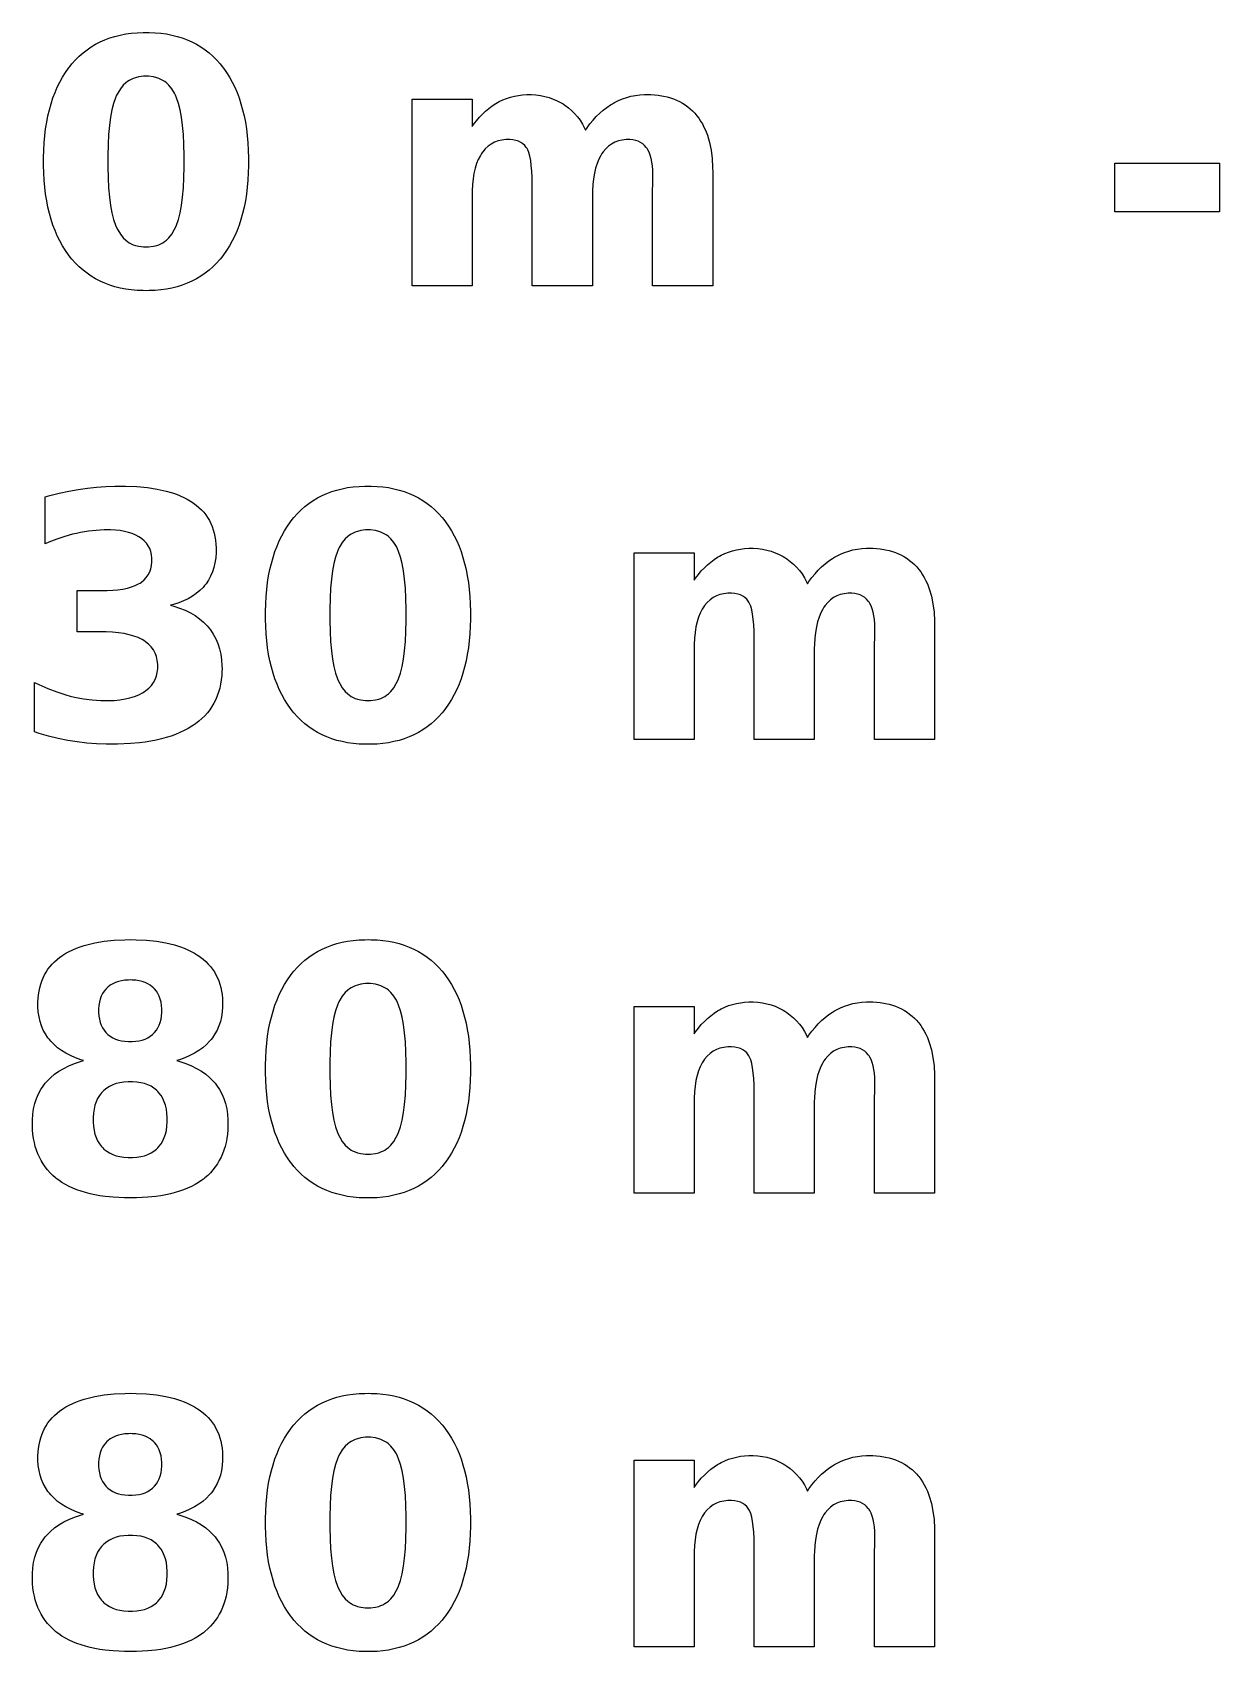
# Model space of a CAD drawing. Header units: millimetres. Extents: x 0 to 570, y 0 to 420.
# Drawn here: x 443.4 to 464.85, y 103.65 to 132.92 of the extents above; entities that cross this region are included whole.
import ezdxf

# ---------------------------------------------------------------- set-up
doc = ezdxf.new("R2010")
doc.units = ezdxf.units.MM
doc.layers.add('LEGEND_TEXT', color=7, linetype='Continuous')

msp = doc.modelspace()

# ---------------------------------------------------------------- linework, layer by layer
at = {"layer": 'LEGEND_TEXT'}
for points in [[(447.132, 129.435), (447.095, 129.336), (447.053, 129.24), (447.008, 129.148), (446.959, 129.06), (446.906, 128.976), (446.85, 128.896), (446.82, 128.858), (446.789, 128.82), (446.726, 128.749), (446.659, 128.683), (446.59, 128.621), (446.517, 128.564), (446.441, 128.512), (446.362, 128.464), (446.279, 128.421), (446.194, 128.384), (446.105, 128.35), (446.013, 128.322), (445.918, 128.298), (445.82, 128.279), (445.719, 128.265), (445.614, 128.255), (445.507, 128.251), (445.452, 128.25), (445.396, 128.251), (445.288, 128.255), (445.184, 128.265), (445.082, 128.279), (444.984, 128.298), (444.888, 128.322), (444.796, 128.35), (444.707, 128.384), (444.622, 128.421), (444.539, 128.464), (444.46, 128.512), (444.384, 128.564), (444.311, 128.621), (444.241, 128.683), (444.174, 128.749), (444.111, 128.82), (444.08, 128.858), (444.05, 128.896), (443.994, 128.976), (443.941, 129.06), (443.892, 129.148), (443.847, 129.24), (443.806, 129.336), (443.768, 129.435), (443.734, 129.539), (443.704, 129.647), (443.677, 129.759), (443.655, 129.875), (443.636, 129.995), (443.621, 130.118), (443.61, 130.246), (443.602, 130.378), (443.598, 130.514), (443.598, 130.583), (443.598, 130.653), (443.602, 130.789), (443.61, 130.921), (443.621, 131.049), (443.636, 131.173), (443.655, 131.293), (443.677, 131.409), (443.704, 131.521), (443.734, 131.629), (443.768, 131.733), (443.806, 131.833), (443.847, 131.929), (443.892, 132.021), (443.941, 132.109), (443.994, 132.193), (444.05, 132.273), (444.08, 132.311), (444.111, 132.349), (444.174, 132.42), (444.241, 132.486), (444.311, 132.548), (444.384, 132.605), (444.46, 132.657), (444.539, 132.705), (444.622, 132.747), (444.707, 132.785), (444.796, 132.818), (444.888, 132.847), (444.984, 132.871), (445.082, 132.89), (445.184, 132.904), (445.288, 132.913), (445.396, 132.918), (445.452, 132.919), (445.507, 132.918), (445.614, 132.913), (445.719, 132.904), (445.82, 132.89), (445.918, 132.871), (446.013, 132.847), (446.105, 132.818), (446.194, 132.785), (446.279, 132.747), (446.362, 132.705), (446.441, 132.657), (446.517, 132.605), (446.59, 132.548), (446.659, 132.486), (446.726, 132.42), (446.789, 132.349), (446.82, 132.311), (446.85, 132.273), (446.906, 132.193), (446.959, 132.109), (447.008, 132.021), (447.053, 131.929), (447.095, 131.833), (447.132, 131.733), (447.166, 131.629), (447.196, 131.521), (447.223, 131.409), (447.245, 131.293), (447.264, 131.173), (447.279, 131.049), (447.29, 130.921), (447.298, 130.789), (447.302, 130.653), (447.302, 130.583), (447.302, 130.514), (447.298, 130.378), (447.29, 130.246), (447.279, 130.118), (447.264, 129.995), (447.245, 129.875), (447.223, 129.759), (447.196, 129.647), (447.166, 129.539)], [(445.963, 131.823), (445.917, 131.898), (445.864, 131.963), (445.82, 132.004), (445.788, 132.029), (445.755, 132.05), (445.72, 132.069), (445.683, 132.085), (445.645, 132.099), (445.584, 132.114), (445.497, 132.125), (445.452, 132.126), (445.406, 132.125), (445.319, 132.114), (445.258, 132.099), (445.22, 132.085), (445.183, 132.069), (445.148, 132.05), (445.115, 132.029), (445.083, 132.004), (445.039, 131.963), (444.986, 131.898), (444.939, 131.823), (444.918, 131.781), (444.899, 131.736), (444.864, 131.634), (444.834, 131.517), (444.809, 131.384), (444.789, 131.235), (444.774, 131.071), (444.764, 130.891), (444.759, 130.696), (444.758, 130.593), (444.759, 130.488), (444.764, 130.29), (444.774, 130.108), (444.789, 129.942), (444.809, 129.792), (444.834, 129.657), (444.864, 129.538), (444.899, 129.435), (444.918, 129.389), (444.939, 129.347), (444.986, 129.27), (445.039, 129.205), (445.083, 129.163), (445.115, 129.138), (445.148, 129.117), (445.183, 129.097), (445.22, 129.081), (445.258, 129.067), (445.319, 129.052), (445.406, 129.041), (445.452, 129.04), (445.497, 129.041), (445.583, 129.052), (445.644, 129.067), (445.682, 129.081), (445.718, 129.097), (445.753, 129.117), (445.786, 129.138), (445.818, 129.163), (445.862, 129.205), (445.915, 129.27), (445.961, 129.347), (445.982, 129.389), (446.001, 129.435), (446.036, 129.538), (446.066, 129.657), (446.091, 129.792), (446.111, 129.942), (446.126, 130.108), (446.136, 130.29), (446.141, 130.488), (446.142, 130.593), (446.141, 130.696), (446.136, 130.891), (446.127, 131.071), (446.112, 131.235), (446.092, 131.384), (446.067, 131.517), (446.038, 131.634), (446.003, 131.736), (445.984, 131.781)], [(453.915, 131.65), (453.987, 131.686), (454.061, 131.717), (454.137, 131.742), (454.214, 131.763), (454.293, 131.778), (454.374, 131.788), (454.457, 131.794), (454.499, 131.794), (454.571, 131.793), (454.707, 131.782), (454.804, 131.766), (454.866, 131.752), (454.926, 131.735), (454.983, 131.715), (455.039, 131.693), (455.092, 131.668), (455.143, 131.64), (455.192, 131.609), (455.239, 131.575), (455.283, 131.539), (455.326, 131.5), (455.366, 131.458), (455.385, 131.435), (455.404, 131.413), (455.44, 131.366), (455.473, 131.316), (455.504, 131.263), (455.533, 131.208), (455.559, 131.151), (455.594, 131.06), (455.632, 130.93), (455.66, 130.789), (455.679, 130.638), (455.689, 130.477), (455.69, 130.393), (455.69, 128.338), (454.605, 128.338), (454.605, 130.098), (454.608, 130.138), (454.609, 130.179), (454.61, 130.23), (454.611, 130.299), (454.61, 130.343), (454.607, 130.427), (454.601, 130.504), (454.591, 130.575), (454.577, 130.64), (454.561, 130.699), (454.541, 130.752), (454.518, 130.798), (454.505, 130.819), (454.491, 130.839), (454.461, 130.874), (454.426, 130.905), (454.388, 130.93), (454.345, 130.95), (454.299, 130.965), (454.248, 130.976), (454.193, 130.981), (454.164, 130.981), (454.127, 130.98), (454.054, 130.972), (453.986, 130.956), (453.923, 130.933), (453.863, 130.901), (453.808, 130.861), (453.758, 130.814), (453.711, 130.758), (453.69, 130.728), (453.67, 130.695), (453.633, 130.625), (453.601, 130.548), (453.575, 130.463), (453.553, 130.372), (453.536, 130.273), (453.524, 130.167), (453.518, 130.055), (453.516, 129.996), (453.516, 128.338), (452.431, 128.338), (452.431, 130.098), (452.431, 130.166), (452.428, 130.294), (452.422, 130.409), (452.413, 130.512), (452.401, 130.602), (452.386, 130.68), (452.368, 130.745), (452.347, 130.798), (452.335, 130.819), (452.322, 130.839), (452.293, 130.874), (452.26, 130.905), (452.222, 130.93), (452.179, 130.95), (452.131, 130.965), (452.079, 130.976), (452.022, 130.981), (451.992, 130.981), (451.953, 130.98), (451.88, 130.972), (451.811, 130.956), (451.747, 130.933), (451.687, 130.901), (451.632, 130.861), (451.58, 130.813), (451.534, 130.757), (451.512, 130.727), (451.492, 130.694), (451.455, 130.623), (451.423, 130.546), (451.397, 130.462), (451.376, 130.371), (451.36, 130.273), (451.349, 130.168), (451.344, 130.057), (451.343, 129.998), (451.343, 128.338), (450.258, 128.338), (450.258, 131.713), (451.343, 131.713), (451.343, 131.219), (451.369, 131.255), (451.42, 131.322), (451.474, 131.384), (451.529, 131.442), (451.586, 131.496), (451.645, 131.545), (451.706, 131.59), (451.769, 131.631), (451.801, 131.65), (451.833, 131.667), (451.899, 131.699), (451.967, 131.726), (452.036, 131.748), (452.107, 131.767), (452.18, 131.78), (452.254, 131.789), (452.33, 131.794), (452.369, 131.794), (452.412, 131.794), (452.497, 131.788), (452.579, 131.778), (452.659, 131.762), (452.736, 131.741), (452.81, 131.714), (452.882, 131.683), (452.952, 131.646), (452.986, 131.625), (453.019, 131.604), (453.082, 131.557), (453.141, 131.507), (453.196, 131.452), (453.247, 131.393), (453.294, 131.33), (453.336, 131.262), (453.375, 131.19), (453.393, 131.153), (453.419, 131.192), (453.473, 131.265), (453.529, 131.334), (453.587, 131.399), (453.648, 131.458), (453.711, 131.513), (453.777, 131.564), (453.845, 131.609), (453.88, 131.63)], [(464.851, 129.676), (462.959, 129.676), (462.959, 130.553), (464.851, 130.553)], [(446.614, 122.118), (446.666, 122.041), (446.711, 121.958), (446.748, 121.871), (446.778, 121.778), (446.8, 121.681), (446.815, 121.579), (446.822, 121.471), (446.823, 121.416), (446.822, 121.374), (446.818, 121.293), (446.81, 121.214), (446.798, 121.138), (446.782, 121.065), (446.762, 120.993), (446.738, 120.925), (446.71, 120.859), (446.678, 120.795), (446.642, 120.734), (446.602, 120.675), (446.558, 120.619), (446.51, 120.566), (446.458, 120.515), (446.402, 120.466), (446.341, 120.42), (446.31, 120.398), (446.277, 120.377), (446.21, 120.336), (446.138, 120.298), (446.063, 120.262), (445.985, 120.23), (445.902, 120.2), (445.816, 120.173), (445.727, 120.148), (445.633, 120.126), (445.536, 120.107), (445.435, 120.091), (445.331, 120.078), (445.168, 120.062), (444.937, 120.051), (444.816, 120.05), (444.729, 120.051), (444.555, 120.058), (444.382, 120.072), (444.208, 120.093), (444.121, 120.106), (444.034, 120.121), (443.861, 120.156), (443.688, 120.198), (443.517, 120.247), (443.432, 120.274), (443.432, 121.169), (443.513, 121.129), (443.676, 121.058), (443.837, 120.996), (443.998, 120.945), (444.078, 120.923), (444.158, 120.903), (444.318, 120.872), (444.475, 120.852), (444.632, 120.841), (444.71, 120.84), (444.767, 120.84), (444.875, 120.845), (444.977, 120.855), (445.072, 120.87), (445.16, 120.89), (445.242, 120.915), (445.317, 120.945), (445.385, 120.98), (445.417, 120.999), (445.447, 121.02), (445.5, 121.064), (445.546, 121.113), (445.585, 121.166), (445.616, 121.223), (445.639, 121.285), (445.654, 121.351), (445.662, 121.421), (445.663, 121.458), (445.662, 121.496), (445.654, 121.568), (445.638, 121.636), (445.615, 121.699), (445.583, 121.757), (445.544, 121.81), (445.497, 121.859), (445.441, 121.904), (445.411, 121.924), (445.379, 121.943), (445.308, 121.978), (445.23, 122.007), (445.145, 122.032), (445.052, 122.052), (444.951, 122.067), (444.843, 122.076), (444.728, 122.081), (444.667, 122.082), (444.204, 122.082), (444.204, 122.829), (444.692, 122.829), (444.745, 122.83), (444.848, 122.834), (444.943, 122.843), (445.032, 122.856), (445.113, 122.873), (445.187, 122.894), (445.255, 122.92), (445.315, 122.95), (445.343, 122.966), (445.368, 122.984), (445.415, 123.023), (445.455, 123.066), (445.489, 123.114), (445.516, 123.166), (445.536, 123.223), (445.549, 123.284), (445.556, 123.349), (445.557, 123.384), (445.556, 123.416), (445.549, 123.477), (445.536, 123.534), (445.517, 123.588), (445.491, 123.638), (445.458, 123.684), (445.419, 123.727), (445.374, 123.766), (445.348, 123.784), (445.322, 123.801), (445.264, 123.832), (445.202, 123.859), (445.134, 123.881), (445.06, 123.899), (444.982, 123.912), (444.897, 123.921), (444.808, 123.925), (444.761, 123.926), (444.691, 123.925), (444.55, 123.917), (444.409, 123.901), (444.266, 123.877), (444.195, 123.862), (444.123, 123.846), (443.98, 123.807), (443.838, 123.76), (443.696, 123.706), (443.625, 123.676), (443.625, 124.526), (443.711, 124.549), (443.882, 124.591), (444.052, 124.628), (444.221, 124.658), (444.306, 124.671), (444.39, 124.682), (444.557, 124.7), (444.723, 124.712), (444.888, 124.718), (444.969, 124.719), (445.077, 124.718), (445.283, 124.709), (445.474, 124.691), (445.652, 124.664), (445.816, 124.628), (445.93, 124.595), (446.001, 124.57), (446.069, 124.543), (446.134, 124.513), (446.195, 124.482), (446.253, 124.448), (446.281, 124.43), (446.308, 124.412), (446.359, 124.374), (446.406, 124.333), (446.451, 124.291), (446.492, 124.246), (446.529, 124.198), (446.563, 124.149), (446.594, 124.097), (446.621, 124.043), (446.645, 123.986), (446.665, 123.928), (446.682, 123.867), (446.696, 123.804), (446.706, 123.738), (446.713, 123.67), (446.716, 123.6), (446.717, 123.564), (446.716, 123.516), (446.71, 123.421), (446.696, 123.332), (446.677, 123.247), (446.651, 123.166), (446.618, 123.089), (446.579, 123.018), (446.534, 122.95), (446.509, 122.918), (446.482, 122.887), (446.424, 122.829), (446.359, 122.775), (446.289, 122.727), (446.212, 122.682), (446.129, 122.643), (446.04, 122.608), (445.944, 122.578), (445.894, 122.564), (445.95, 122.549), (446.057, 122.514), (446.157, 122.474), (446.251, 122.428), (446.337, 122.377), (446.417, 122.32), (446.489, 122.258), (446.555, 122.191), (446.586, 122.155)], [(451.143, 121.235), (451.106, 121.136), (451.064, 121.04), (451.019, 120.948), (450.97, 120.86), (450.917, 120.776), (450.861, 120.696), (450.831, 120.658), (450.801, 120.62), (450.737, 120.549), (450.671, 120.483), (450.601, 120.421), (450.528, 120.364), (450.452, 120.312), (450.373, 120.264), (450.29, 120.221), (450.205, 120.184), (450.116, 120.15), (450.024, 120.122), (449.929, 120.098), (449.831, 120.079), (449.73, 120.065), (449.625, 120.055), (449.518, 120.051), (449.463, 120.05), (449.407, 120.051), (449.3, 120.055), (449.195, 120.065), (449.093, 120.079), (448.995, 120.098), (448.899, 120.122), (448.807, 120.15), (448.718, 120.184), (448.633, 120.221), (448.55, 120.264), (448.471, 120.312), (448.395, 120.364), (448.322, 120.421), (448.252, 120.483), (448.185, 120.549), (448.122, 120.62), (448.091, 120.658), (448.062, 120.696), (448.005, 120.776), (447.952, 120.86), (447.903, 120.948), (447.858, 121.04), (447.817, 121.136), (447.779, 121.235), (447.745, 121.339), (447.715, 121.447), (447.689, 121.559), (447.666, 121.675), (447.647, 121.795), (447.632, 121.918), (447.621, 122.046), (447.613, 122.178), (447.61, 122.314), (447.609, 122.383), (447.61, 122.453), (447.613, 122.589), (447.621, 122.721), (447.632, 122.849), (447.647, 122.973), (447.666, 123.093), (447.689, 123.209), (447.715, 123.321), (447.745, 123.429), (447.779, 123.533), (447.817, 123.633), (447.858, 123.729), (447.903, 123.821), (447.952, 123.909), (448.005, 123.993), (448.062, 124.073), (448.091, 124.111), (448.122, 124.149), (448.185, 124.22), (448.252, 124.286), (448.322, 124.348), (448.395, 124.405), (448.471, 124.457), (448.55, 124.505), (448.633, 124.547), (448.718, 124.585), (448.807, 124.618), (448.899, 124.647), (448.995, 124.671), (449.093, 124.69), (449.195, 124.704), (449.3, 124.713), (449.407, 124.718), (449.463, 124.719), (449.518, 124.718), (449.625, 124.713), (449.73, 124.704), (449.831, 124.69), (449.929, 124.671), (450.024, 124.647), (450.116, 124.618), (450.205, 124.585), (450.29, 124.547), (450.373, 124.505), (450.452, 124.457), (450.528, 124.405), (450.601, 124.348), (450.671, 124.286), (450.737, 124.22), (450.801, 124.149), (450.831, 124.111), (450.861, 124.073), (450.917, 123.993), (450.97, 123.909), (451.019, 123.821), (451.064, 123.729), (451.106, 123.633), (451.143, 123.533), (451.177, 123.429), (451.207, 123.321), (451.234, 123.209), (451.256, 123.093), (451.275, 122.973), (451.29, 122.849), (451.302, 122.721), (451.309, 122.589), (451.313, 122.453), (451.313, 122.383), (451.313, 122.314), (451.309, 122.178), (451.302, 122.046), (451.29, 121.918), (451.275, 121.795), (451.256, 121.675), (451.234, 121.559), (451.207, 121.447), (451.177, 121.339)], [(449.974, 123.623), (449.928, 123.698), (449.875, 123.763), (449.831, 123.804), (449.799, 123.829), (449.766, 123.85), (449.731, 123.869), (449.694, 123.885), (449.656, 123.899), (449.595, 123.914), (449.509, 123.925), (449.463, 123.926), (449.417, 123.925), (449.33, 123.914), (449.27, 123.899), (449.231, 123.885), (449.195, 123.869), (449.16, 123.85), (449.126, 123.829), (449.095, 123.804), (449.05, 123.763), (448.997, 123.698), (448.95, 123.623), (448.929, 123.581), (448.91, 123.536), (448.875, 123.434), (448.845, 123.317), (448.82, 123.184), (448.8, 123.035), (448.785, 122.871), (448.775, 122.691), (448.77, 122.496), (448.769, 122.393), (448.77, 122.288), (448.775, 122.09), (448.785, 121.908), (448.8, 121.742), (448.82, 121.592), (448.845, 121.457), (448.875, 121.338), (448.91, 121.235), (448.929, 121.189), (448.95, 121.147), (448.997, 121.07), (449.05, 121.005), (449.095, 120.963), (449.126, 120.938), (449.16, 120.917), (449.195, 120.897), (449.231, 120.881), (449.27, 120.867), (449.33, 120.852), (449.417, 120.841), (449.463, 120.84), (449.508, 120.841), (449.594, 120.852), (449.655, 120.867), (449.693, 120.881), (449.729, 120.897), (449.764, 120.917), (449.797, 120.938), (449.829, 120.963), (449.873, 121.005), (449.926, 121.07), (449.972, 121.147), (449.993, 121.189), (450.012, 121.235), (450.048, 121.338), (450.078, 121.457), (450.103, 121.592), (450.123, 121.742), (450.138, 121.908), (450.148, 122.09), (450.153, 122.288), (450.153, 122.393), (450.153, 122.496), (450.148, 122.691), (450.138, 122.871), (450.123, 123.035), (450.103, 123.184), (450.078, 123.317), (450.049, 123.434), (450.014, 123.536), (449.995, 123.581)], [(457.999, 123.486), (458.072, 123.517), (458.148, 123.542), (458.226, 123.563), (458.305, 123.578), (458.386, 123.588), (458.468, 123.594), (458.51, 123.594), (458.582, 123.593), (458.719, 123.582), (458.815, 123.566), (458.877, 123.552), (458.937, 123.535), (458.995, 123.515), (459.05, 123.493), (459.103, 123.468), (459.154, 123.44), (459.203, 123.409), (459.25, 123.375), (459.294, 123.339), (459.337, 123.3), (459.377, 123.258), (459.396, 123.235), (459.415, 123.213), (459.451, 123.166), (459.484, 123.116), (459.515, 123.063), (459.544, 123.008), (459.57, 122.951), (459.605, 122.86), (459.643, 122.73), (459.671, 122.589), (459.691, 122.438), (459.7, 122.277), (459.701, 122.193), (459.701, 120.138), (458.616, 120.138), (458.616, 121.898), (458.619, 121.938), (458.62, 121.979), (458.622, 122.03), (458.622, 122.099), (458.622, 122.143), (458.618, 122.227), (458.612, 122.304), (458.602, 122.375), (458.588, 122.44), (458.572, 122.499), (458.552, 122.552), (458.529, 122.598), (458.516, 122.619), (458.502, 122.639), (458.472, 122.674), (458.438, 122.705), (458.399, 122.73), (458.356, 122.75), (458.31, 122.765), (458.259, 122.776), (458.204, 122.781), (458.176, 122.781), (458.138, 122.78), (458.065, 122.772), (457.997, 122.756), (457.934, 122.733), (457.874, 122.701), (457.819, 122.661), (457.769, 122.614), (457.723, 122.558), (457.701, 122.528), (457.681, 122.495), (457.644, 122.425), (457.612, 122.348), (457.586, 122.263), (457.564, 122.172), (457.547, 122.073), (457.536, 121.967), (457.529, 121.855), (457.527, 121.796), (457.527, 120.138), (456.442, 120.138), (456.442, 121.898), (456.442, 121.966), (456.439, 122.094), (456.433, 122.209), (456.424, 122.312), (456.412, 122.402), (456.397, 122.48), (456.379, 122.545), (456.358, 122.598), (456.346, 122.619), (456.333, 122.639), (456.305, 122.674), (456.271, 122.705), (456.233, 122.73), (456.19, 122.75), (456.142, 122.765), (456.09, 122.776), (456.033, 122.781), (456.003, 122.781), (455.964, 122.78), (455.891, 122.772), (455.822, 122.756), (455.758, 122.733), (455.698, 122.701), (455.643, 122.661), (455.592, 122.613), (455.545, 122.557), (455.523, 122.527), (455.503, 122.494), (455.466, 122.423), (455.434, 122.346), (455.408, 122.262), (455.387, 122.171), (455.371, 122.073), (455.361, 121.968), (455.355, 121.857), (455.355, 121.798), (455.355, 120.138), (454.27, 120.138), (454.27, 123.513), (455.355, 123.513), (455.355, 123.019), (455.38, 123.055), (455.431, 123.122), (455.485, 123.184), (455.54, 123.242), (455.597, 123.296), (455.656, 123.345), (455.717, 123.39), (455.78, 123.431), (455.812, 123.45), (455.844, 123.467), (455.91, 123.499), (455.978, 123.526), (456.047, 123.548), (456.118, 123.567), (456.191, 123.58), (456.265, 123.589), (456.341, 123.594), (456.38, 123.594), (456.423, 123.594), (456.508, 123.588), (456.59, 123.578), (456.67, 123.562), (456.747, 123.541), (456.822, 123.514), (456.894, 123.483), (456.963, 123.446), (456.997, 123.425), (457.03, 123.404), (457.093, 123.357), (457.152, 123.307), (457.207, 123.252), (457.258, 123.193), (457.305, 123.13), (457.348, 123.062), (457.386, 122.99), (457.404, 122.953), (457.43, 122.992), (457.484, 123.065), (457.54, 123.134), (457.598, 123.199), (457.659, 123.258), (457.722, 123.313), (457.788, 123.364), (457.856, 123.409), (457.891, 123.43), (457.926, 123.45)], [(443.633, 114.814), (443.594, 114.886), (443.561, 114.962), (443.535, 115.042), (443.516, 115.126), (443.503, 115.214), (443.496, 115.305), (443.496, 115.353), (443.496, 115.388), (443.499, 115.457), (443.506, 115.524), (443.516, 115.589), (443.529, 115.651), (443.546, 115.712), (443.566, 115.77), (443.589, 115.827), (443.615, 115.881), (443.645, 115.933), (443.678, 115.983), (443.715, 116.031), (443.755, 116.076), (443.798, 116.12), (443.844, 116.162), (443.894, 116.201), (443.92, 116.22), (443.947, 116.238), (444.003, 116.273), (444.063, 116.306), (444.125, 116.336), (444.191, 116.364), (444.259, 116.39), (444.331, 116.413), (444.406, 116.434), (444.524, 116.462), (444.693, 116.49), (444.873, 116.508), (445.067, 116.518), (445.168, 116.519), (445.269, 116.518), (445.46, 116.508), (445.64, 116.49), (445.808, 116.462), (445.963, 116.425), (446.071, 116.391), (446.139, 116.365), (446.205, 116.337), (446.267, 116.307), (446.326, 116.275), (446.382, 116.24), (446.409, 116.222), (446.435, 116.203), (446.485, 116.164), (446.532, 116.122), (446.575, 116.079), (446.615, 116.033), (446.651, 115.985), (446.685, 115.935), (446.714, 115.883), (446.741, 115.829), (446.764, 115.772), (446.784, 115.713), (446.801, 115.653), (446.814, 115.59), (446.824, 115.525), (446.831, 115.458), (446.834, 115.388), (446.834, 115.353), (446.834, 115.305), (446.827, 115.214), (446.814, 115.126), (446.794, 115.042), (446.768, 114.962), (446.736, 114.886), (446.696, 114.814), (446.651, 114.746), (446.625, 114.713), (446.598, 114.682), (446.54, 114.622), (446.475, 114.566), (446.404, 114.515), (446.326, 114.467), (446.243, 114.424), (446.153, 114.385), (446.057, 114.349), (446.006, 114.333), (446.062, 114.317), (446.17, 114.28), (446.27, 114.239), (446.364, 114.193), (446.45, 114.141), (446.53, 114.085), (446.602, 114.024), (446.667, 113.957), (446.698, 113.923), (446.726, 113.886), (446.777, 113.811), (446.821, 113.73), (446.857, 113.645), (446.886, 113.555), (446.908, 113.461), (446.923, 113.362), (446.93, 113.258), (446.931, 113.204), (446.93, 113.163), (446.927, 113.081), (446.92, 113.003), (446.91, 112.927), (446.896, 112.853), (446.878, 112.783), (446.858, 112.714), (446.833, 112.648), (446.805, 112.585), (446.774, 112.525), (446.739, 112.466), (446.701, 112.411), (446.66, 112.358), (446.614, 112.307), (446.566, 112.259), (446.514, 112.214), (446.486, 112.192), (446.458, 112.171), (446.399, 112.131), (446.337, 112.094), (446.271, 112.059), (446.202, 112.027), (446.13, 111.997), (446.054, 111.971), (445.975, 111.947), (445.893, 111.925), (445.807, 111.907), (445.718, 111.89), (445.626, 111.877), (445.481, 111.862), (445.276, 111.851), (445.168, 111.85), (445.06, 111.851), (444.854, 111.862), (444.709, 111.877), (444.616, 111.89), (444.527, 111.907), (444.44, 111.925), (444.358, 111.947), (444.278, 111.971), (444.202, 111.997), (444.129, 112.027), (444.06, 112.059), (443.994, 112.094), (443.931, 112.131), (443.872, 112.171), (443.844, 112.192), (443.816, 112.214), (443.764, 112.259), (443.715, 112.307), (443.669, 112.358), (443.627, 112.411), (443.589, 112.466), (443.554, 112.525), (443.523, 112.585), (443.495, 112.648), (443.47, 112.714), (443.449, 112.783), (443.432, 112.853), (443.418, 112.927), (443.407, 113.003), (443.4, 113.081), (443.397, 113.163), (443.396, 113.204), (443.397, 113.258), (443.405, 113.362), (443.419, 113.461), (443.441, 113.555), (443.47, 113.645), (443.507, 113.73), (443.55, 113.811), (443.601, 113.886), (443.63, 113.923), (443.66, 113.957), (443.725, 114.024), (443.798, 114.085), (443.877, 114.141), (443.963, 114.193), (444.057, 114.239), (444.157, 114.28), (444.265, 114.317), (444.321, 114.333), (444.271, 114.349), (444.175, 114.385), (444.085, 114.424), (444.001, 114.467), (443.924, 114.515), (443.853, 114.566), (443.788, 114.622), (443.73, 114.682), (443.703, 114.713), (443.678, 114.746)], [(451.143, 113.035), (451.106, 112.936), (451.064, 112.84), (451.019, 112.748), (450.97, 112.66), (450.917, 112.576), (450.861, 112.496), (450.831, 112.458), (450.801, 112.42), (450.737, 112.349), (450.671, 112.283), (450.601, 112.221), (450.528, 112.164), (450.452, 112.112), (450.373, 112.064), (450.29, 112.021), (450.205, 111.984), (450.116, 111.95), (450.024, 111.922), (449.929, 111.898), (449.831, 111.879), (449.73, 111.865), (449.625, 111.855), (449.518, 111.851), (449.463, 111.85), (449.407, 111.851), (449.3, 111.855), (449.195, 111.865), (449.093, 111.879), (448.995, 111.898), (448.899, 111.922), (448.807, 111.95), (448.718, 111.984), (448.633, 112.021), (448.55, 112.064), (448.471, 112.112), (448.395, 112.164), (448.322, 112.221), (448.252, 112.283), (448.185, 112.349), (448.122, 112.42), (448.091, 112.458), (448.062, 112.496), (448.005, 112.576), (447.952, 112.66), (447.903, 112.748), (447.858, 112.84), (447.817, 112.936), (447.779, 113.035), (447.745, 113.139), (447.715, 113.247), (447.689, 113.359), (447.666, 113.475), (447.647, 113.595), (447.632, 113.718), (447.621, 113.846), (447.613, 113.978), (447.61, 114.114), (447.609, 114.183), (447.61, 114.253), (447.613, 114.389), (447.621, 114.521), (447.632, 114.649), (447.647, 114.773), (447.666, 114.893), (447.689, 115.009), (447.715, 115.121), (447.745, 115.229), (447.779, 115.333), (447.817, 115.433), (447.858, 115.529), (447.903, 115.621), (447.952, 115.709), (448.005, 115.793), (448.062, 115.873), (448.091, 115.911), (448.122, 115.949), (448.185, 116.02), (448.252, 116.086), (448.322, 116.148), (448.395, 116.205), (448.471, 116.257), (448.55, 116.305), (448.633, 116.347), (448.718, 116.385), (448.807, 116.418), (448.899, 116.447), (448.995, 116.471), (449.093, 116.49), (449.195, 116.504), (449.3, 116.513), (449.407, 116.518), (449.463, 116.519), (449.518, 116.518), (449.625, 116.513), (449.73, 116.504), (449.831, 116.49), (449.929, 116.471), (450.024, 116.447), (450.116, 116.418), (450.205, 116.385), (450.29, 116.347), (450.373, 116.305), (450.452, 116.257), (450.528, 116.205), (450.601, 116.148), (450.671, 116.086), (450.737, 116.02), (450.801, 115.949), (450.831, 115.911), (450.861, 115.873), (450.917, 115.793), (450.97, 115.709), (451.019, 115.621), (451.064, 115.529), (451.106, 115.433), (451.143, 115.333), (451.177, 115.229), (451.207, 115.121), (451.234, 115.009), (451.256, 114.893), (451.275, 114.773), (451.29, 114.649), (451.302, 114.521), (451.309, 114.389), (451.313, 114.253), (451.313, 114.183), (451.313, 114.114), (451.309, 113.978), (451.302, 113.846), (451.29, 113.718), (451.275, 113.595), (451.256, 113.475), (451.234, 113.359), (451.207, 113.247), (451.177, 113.139)], [(444.802, 114.773), (444.848, 114.746), (444.897, 114.723), (444.95, 114.705), (445.007, 114.692), (445.069, 114.683), (445.134, 114.678), (445.168, 114.678), (445.201, 114.678), (445.265, 114.683), (445.325, 114.692), (445.381, 114.705), (445.434, 114.723), (445.482, 114.746), (445.527, 114.773), (445.568, 114.805), (445.587, 114.822), (445.605, 114.841), (445.637, 114.881), (445.665, 114.925), (445.688, 114.973), (445.707, 115.024), (445.721, 115.08), (445.73, 115.139), (445.734, 115.202), (445.735, 115.235), (445.734, 115.268), (445.73, 115.331), (445.721, 115.39), (445.707, 115.446), (445.688, 115.497), (445.665, 115.545), (445.637, 115.588), (445.605, 115.628), (445.587, 115.646), (445.568, 115.663), (445.527, 115.695), (445.482, 115.722), (445.434, 115.744), (445.381, 115.762), (445.325, 115.776), (445.265, 115.785), (445.201, 115.789), (445.168, 115.79), (445.134, 115.789), (445.069, 115.785), (445.007, 115.776), (444.95, 115.762), (444.897, 115.744), (444.848, 115.721), (444.802, 115.694), (444.761, 115.663), (444.742, 115.645), (444.724, 115.626), (444.691, 115.587), (444.663, 115.543), (444.64, 115.495), (444.621, 115.444), (444.607, 115.389), (444.597, 115.33), (444.593, 115.268), (444.592, 115.235), (444.593, 115.202), (444.597, 115.139), (444.607, 115.08), (444.621, 115.024), (444.64, 114.973), (444.663, 114.925), (444.691, 114.881), (444.724, 114.841), (444.742, 114.822), (444.761, 114.805)], [(449.974, 115.423), (449.928, 115.498), (449.875, 115.563), (449.831, 115.604), (449.799, 115.629), (449.766, 115.65), (449.731, 115.669), (449.694, 115.685), (449.656, 115.699), (449.595, 115.714), (449.509, 115.725), (449.463, 115.726), (449.417, 115.725), (449.33, 115.714), (449.27, 115.699), (449.231, 115.685), (449.195, 115.669), (449.16, 115.65), (449.126, 115.629), (449.095, 115.604), (449.05, 115.563), (448.997, 115.498), (448.95, 115.423), (448.929, 115.381), (448.91, 115.336), (448.875, 115.234), (448.845, 115.117), (448.82, 114.984), (448.8, 114.835), (448.785, 114.671), (448.775, 114.491), (448.77, 114.296), (448.769, 114.193), (448.77, 114.088), (448.775, 113.89), (448.785, 113.708), (448.8, 113.542), (448.82, 113.392), (448.845, 113.257), (448.875, 113.138), (448.91, 113.035), (448.929, 112.989), (448.95, 112.947), (448.997, 112.87), (449.05, 112.805), (449.095, 112.763), (449.126, 112.738), (449.16, 112.717), (449.195, 112.697), (449.231, 112.681), (449.27, 112.667), (449.33, 112.652), (449.417, 112.641), (449.463, 112.64), (449.508, 112.641), (449.594, 112.652), (449.655, 112.667), (449.693, 112.681), (449.729, 112.697), (449.764, 112.717), (449.797, 112.738), (449.829, 112.763), (449.873, 112.805), (449.926, 112.87), (449.972, 112.947), (449.993, 112.989), (450.012, 113.035), (450.048, 113.138), (450.078, 113.257), (450.103, 113.392), (450.123, 113.542), (450.138, 113.708), (450.148, 113.89), (450.153, 114.088), (450.153, 114.193), (450.153, 114.296), (450.148, 114.491), (450.138, 114.671), (450.123, 114.835), (450.103, 114.984), (450.078, 115.117), (450.049, 115.234), (450.014, 115.336), (449.995, 115.381)], [(457.926, 115.25), (457.999, 115.286), (458.072, 115.317), (458.148, 115.342), (458.226, 115.363), (458.305, 115.378), (458.386, 115.388), (458.468, 115.394), (458.51, 115.394), (458.582, 115.393), (458.719, 115.382), (458.815, 115.366), (458.877, 115.352), (458.937, 115.335), (458.995, 115.315), (459.05, 115.293), (459.103, 115.268), (459.154, 115.24), (459.203, 115.209), (459.25, 115.175), (459.294, 115.139), (459.337, 115.1), (459.377, 115.058), (459.396, 115.035), (459.415, 115.013), (459.451, 114.966), (459.484, 114.916), (459.515, 114.863), (459.544, 114.808), (459.57, 114.751), (459.605, 114.66), (459.643, 114.53), (459.671, 114.389), (459.691, 114.238), (459.7, 114.077), (459.701, 113.993), (459.701, 111.938), (458.616, 111.938), (458.616, 113.698), (458.619, 113.738), (458.62, 113.779), (458.622, 113.83), (458.622, 113.899), (458.622, 113.943), (458.618, 114.027), (458.612, 114.104), (458.602, 114.175), (458.588, 114.24), (458.572, 114.299), (458.552, 114.352), (458.529, 114.398), (458.516, 114.419), (458.502, 114.439), (458.472, 114.474), (458.438, 114.505), (458.399, 114.53), (458.356, 114.55), (458.31, 114.565), (458.259, 114.576), (458.204, 114.581), (458.176, 114.581), (458.138, 114.58), (458.065, 114.572), (457.997, 114.556), (457.934, 114.533), (457.874, 114.501), (457.819, 114.461), (457.769, 114.414), (457.723, 114.358), (457.701, 114.328), (457.681, 114.295), (457.644, 114.225), (457.612, 114.148), (457.586, 114.063), (457.564, 113.972), (457.547, 113.873), (457.536, 113.767), (457.529, 113.655), (457.527, 113.596), (457.527, 111.938), (456.442, 111.938), (456.442, 113.698), (456.442, 113.766), (456.439, 113.894), (456.433, 114.009), (456.424, 114.112), (456.412, 114.202), (456.397, 114.28), (456.379, 114.345), (456.358, 114.398), (456.346, 114.419), (456.333, 114.439), (456.305, 114.474), (456.271, 114.505), (456.233, 114.53), (456.19, 114.55), (456.142, 114.565), (456.09, 114.576), (456.033, 114.581), (456.003, 114.581), (455.964, 114.58), (455.891, 114.572), (455.822, 114.556), (455.758, 114.533), (455.698, 114.501), (455.643, 114.461), (455.592, 114.413), (455.545, 114.357), (455.523, 114.327), (455.503, 114.294), (455.466, 114.223), (455.434, 114.146), (455.408, 114.062), (455.387, 113.971), (455.371, 113.873), (455.361, 113.768), (455.355, 113.657), (455.355, 113.598), (455.355, 111.938), (454.27, 111.938), (454.27, 115.313), (455.355, 115.313), (455.355, 114.819), (455.38, 114.855), (455.431, 114.922), (455.485, 114.984), (455.54, 115.042), (455.597, 115.096), (455.656, 115.145), (455.717, 115.19), (455.78, 115.231), (455.812, 115.25), (455.844, 115.267), (455.91, 115.299), (455.978, 115.326), (456.047, 115.348), (456.118, 115.367), (456.191, 115.38), (456.265, 115.389), (456.341, 115.394), (456.38, 115.394), (456.423, 115.394), (456.508, 115.388), (456.59, 115.378), (456.67, 115.362), (456.747, 115.341), (456.822, 115.314), (456.894, 115.283), (456.963, 115.246), (456.997, 115.225), (457.03, 115.204), (457.093, 115.157), (457.152, 115.107), (457.207, 115.052), (457.258, 114.993), (457.305, 114.93), (457.348, 114.862), (457.386, 114.79), (457.404, 114.753), (457.43, 114.792), (457.484, 114.865), (457.54, 114.934), (457.598, 114.999), (457.659, 115.058), (457.722, 115.113), (457.788, 115.164), (457.856, 115.209), (457.891, 115.23)], [(444.608, 113.701), (444.575, 113.647), (444.548, 113.588), (444.526, 113.525), (444.51, 113.456), (444.499, 113.383), (444.494, 113.305), (444.493, 113.264), (444.494, 113.223), (444.499, 113.145), (444.51, 113.072), (444.526, 113.003), (444.548, 112.94), (444.575, 112.881), (444.608, 112.827), (444.646, 112.778), (444.667, 112.756), (444.69, 112.734), (444.739, 112.696), (444.792, 112.663), (444.85, 112.636), (444.912, 112.614), (444.979, 112.597), (445.051, 112.586), (445.128, 112.581), (445.168, 112.58), (445.208, 112.581), (445.284, 112.586), (445.355, 112.597), (445.422, 112.614), (445.484, 112.636), (445.541, 112.663), (445.593, 112.696), (445.641, 112.734), (445.663, 112.756), (445.684, 112.778), (445.721, 112.827), (445.753, 112.881), (445.78, 112.94), (445.802, 113.003), (445.818, 113.072), (445.828, 113.145), (445.834, 113.223), (445.834, 113.264), (445.834, 113.305), (445.828, 113.384), (445.818, 113.458), (445.802, 113.526), (445.78, 113.59), (445.753, 113.649), (445.721, 113.703), (445.684, 113.752), (445.663, 113.775), (445.641, 113.796), (445.593, 113.835), (445.541, 113.868), (445.484, 113.896), (445.422, 113.918), (445.355, 113.934), (445.284, 113.945), (445.208, 113.951), (445.168, 113.951), (445.128, 113.951), (445.051, 113.945), (444.979, 113.934), (444.912, 113.917), (444.85, 113.895), (444.792, 113.867), (444.739, 113.834), (444.69, 113.795), (444.667, 113.773), (444.646, 113.75)], [(443.633, 106.614), (443.594, 106.686), (443.561, 106.762), (443.535, 106.842), (443.516, 106.926), (443.503, 107.014), (443.496, 107.105), (443.496, 107.153), (443.496, 107.188), (443.499, 107.257), (443.506, 107.324), (443.516, 107.389), (443.529, 107.451), (443.546, 107.512), (443.566, 107.57), (443.589, 107.627), (443.615, 107.681), (443.645, 107.733), (443.678, 107.783), (443.715, 107.831), (443.755, 107.876), (443.798, 107.92), (443.844, 107.962), (443.894, 108.001), (443.92, 108.02), (443.947, 108.038), (444.003, 108.073), (444.063, 108.106), (444.125, 108.136), (444.191, 108.164), (444.259, 108.19), (444.331, 108.213), (444.406, 108.234), (444.524, 108.262), (444.693, 108.29), (444.873, 108.308), (445.067, 108.318), (445.168, 108.319), (445.269, 108.318), (445.46, 108.308), (445.64, 108.29), (445.808, 108.262), (445.963, 108.225), (446.071, 108.191), (446.139, 108.165), (446.205, 108.137), (446.267, 108.107), (446.326, 108.075), (446.382, 108.04), (446.409, 108.022), (446.435, 108.003), (446.485, 107.964), (446.532, 107.922), (446.575, 107.879), (446.615, 107.833), (446.651, 107.785), (446.685, 107.735), (446.714, 107.683), (446.741, 107.629), (446.764, 107.572), (446.784, 107.513), (446.801, 107.453), (446.814, 107.39), (446.824, 107.325), (446.831, 107.258), (446.834, 107.188), (446.834, 107.153), (446.834, 107.105), (446.827, 107.014), (446.814, 106.926), (446.794, 106.842), (446.768, 106.762), (446.736, 106.686), (446.696, 106.614), (446.651, 106.546), (446.625, 106.513), (446.598, 106.482), (446.54, 106.422), (446.475, 106.366), (446.404, 106.315), (446.326, 106.267), (446.243, 106.224), (446.153, 106.185), (446.057, 106.149), (446.006, 106.133), (446.062, 106.117), (446.17, 106.08), (446.27, 106.039), (446.364, 105.993), (446.45, 105.941), (446.53, 105.885), (446.602, 105.824), (446.667, 105.757), (446.698, 105.723), (446.726, 105.686), (446.777, 105.611), (446.821, 105.53), (446.857, 105.445), (446.886, 105.355), (446.908, 105.261), (446.923, 105.162), (446.93, 105.058), (446.931, 105.004), (446.93, 104.963), (446.927, 104.881), (446.92, 104.803), (446.91, 104.727), (446.896, 104.653), (446.878, 104.583), (446.858, 104.514), (446.833, 104.448), (446.805, 104.385), (446.774, 104.325), (446.739, 104.266), (446.701, 104.211), (446.66, 104.158), (446.614, 104.107), (446.566, 104.059), (446.514, 104.014), (446.486, 103.992), (446.458, 103.971), (446.399, 103.931), (446.337, 103.894), (446.271, 103.859), (446.202, 103.827), (446.13, 103.797), (446.054, 103.771), (445.975, 103.747), (445.893, 103.725), (445.807, 103.707), (445.718, 103.69), (445.626, 103.677), (445.481, 103.662), (445.276, 103.651), (445.168, 103.65), (445.06, 103.651), (444.854, 103.662), (444.709, 103.677), (444.616, 103.69), (444.527, 103.707), (444.44, 103.725), (444.358, 103.747), (444.278, 103.771), (444.202, 103.797), (444.129, 103.827), (444.06, 103.859), (443.994, 103.894), (443.931, 103.931), (443.872, 103.971), (443.844, 103.992), (443.816, 104.014), (443.764, 104.059), (443.715, 104.107), (443.669, 104.158), (443.627, 104.211), (443.589, 104.266), (443.554, 104.325), (443.523, 104.385), (443.495, 104.448), (443.47, 104.514), (443.449, 104.583), (443.432, 104.653), (443.418, 104.727), (443.407, 104.803), (443.4, 104.881), (443.397, 104.963), (443.396, 105.004), (443.397, 105.058), (443.405, 105.162), (443.419, 105.261), (443.441, 105.355), (443.47, 105.445), (443.507, 105.53), (443.55, 105.611), (443.601, 105.686), (443.63, 105.723), (443.66, 105.757), (443.725, 105.824), (443.798, 105.885), (443.877, 105.941), (443.963, 105.993), (444.057, 106.039), (444.157, 106.08), (444.265, 106.117), (444.321, 106.133), (444.271, 106.149), (444.175, 106.185), (444.085, 106.224), (444.001, 106.267), (443.924, 106.315), (443.853, 106.366), (443.788, 106.422), (443.73, 106.482), (443.703, 106.513), (443.678, 106.546)], [(451.106, 104.736), (451.064, 104.64), (451.019, 104.548), (450.97, 104.46), (450.917, 104.376), (450.861, 104.296), (450.831, 104.258), (450.801, 104.22), (450.737, 104.149), (450.671, 104.083), (450.601, 104.021), (450.528, 103.964), (450.452, 103.912), (450.373, 103.864), (450.29, 103.821), (450.205, 103.784), (450.116, 103.75), (450.024, 103.722), (449.929, 103.698), (449.831, 103.679), (449.73, 103.665), (449.625, 103.655), (449.518, 103.651), (449.463, 103.65), (449.407, 103.651), (449.3, 103.655), (449.195, 103.665), (449.093, 103.679), (448.995, 103.698), (448.899, 103.722), (448.807, 103.75), (448.718, 103.784), (448.633, 103.821), (448.55, 103.864), (448.471, 103.912), (448.395, 103.964), (448.322, 104.021), (448.252, 104.083), (448.185, 104.149), (448.122, 104.22), (448.091, 104.258), (448.062, 104.296), (448.005, 104.376), (447.952, 104.46), (447.903, 104.548), (447.858, 104.64), (447.817, 104.736), (447.779, 104.835), (447.745, 104.939), (447.715, 105.047), (447.689, 105.159), (447.666, 105.275), (447.647, 105.395), (447.632, 105.518), (447.621, 105.646), (447.613, 105.778), (447.61, 105.914), (447.609, 105.983), (447.61, 106.053), (447.613, 106.189), (447.621, 106.321), (447.632, 106.449), (447.647, 106.573), (447.666, 106.693), (447.689, 106.809), (447.715, 106.921), (447.745, 107.029), (447.779, 107.133), (447.817, 107.233), (447.858, 107.329), (447.903, 107.421), (447.952, 107.509), (448.005, 107.593), (448.062, 107.673), (448.091, 107.711), (448.122, 107.749), (448.185, 107.82), (448.252, 107.886), (448.322, 107.948), (448.395, 108.005), (448.471, 108.057), (448.55, 108.105), (448.633, 108.147), (448.718, 108.185), (448.807, 108.218), (448.899, 108.247), (448.995, 108.271), (449.093, 108.29), (449.195, 108.304), (449.3, 108.313), (449.407, 108.318), (449.463, 108.319), (449.518, 108.318), (449.625, 108.313), (449.73, 108.304), (449.831, 108.29), (449.929, 108.271), (450.024, 108.247), (450.116, 108.218), (450.205, 108.185), (450.29, 108.147), (450.373, 108.105), (450.452, 108.057), (450.528, 108.005), (450.601, 107.948), (450.671, 107.886), (450.737, 107.82), (450.801, 107.749), (450.831, 107.711), (450.861, 107.673), (450.917, 107.593), (450.97, 107.509), (451.019, 107.421), (451.064, 107.329), (451.106, 107.233), (451.143, 107.133), (451.177, 107.029), (451.207, 106.921), (451.234, 106.809), (451.256, 106.693), (451.275, 106.573), (451.29, 106.449), (451.302, 106.321), (451.309, 106.189), (451.313, 106.053), (451.313, 105.983), (451.313, 105.914), (451.309, 105.778), (451.302, 105.646), (451.29, 105.518), (451.275, 105.395), (451.256, 105.275), (451.234, 105.159), (451.207, 105.047), (451.177, 104.939), (451.143, 104.835)], [(444.802, 106.573), (444.848, 106.546), (444.897, 106.523), (444.95, 106.505), (445.007, 106.492), (445.069, 106.483), (445.134, 106.478), (445.168, 106.478), (445.201, 106.478), (445.265, 106.483), (445.325, 106.492), (445.381, 106.505), (445.434, 106.523), (445.482, 106.546), (445.527, 106.573), (445.568, 106.605), (445.587, 106.622), (445.605, 106.641), (445.637, 106.681), (445.665, 106.725), (445.688, 106.773), (445.707, 106.824), (445.721, 106.88), (445.73, 106.939), (445.734, 107.002), (445.735, 107.035), (445.734, 107.068), (445.73, 107.131), (445.721, 107.19), (445.707, 107.246), (445.688, 107.297), (445.665, 107.345), (445.637, 107.388), (445.605, 107.428), (445.587, 107.446), (445.568, 107.463), (445.527, 107.495), (445.482, 107.522), (445.434, 107.544), (445.381, 107.562), (445.325, 107.576), (445.265, 107.585), (445.201, 107.589), (445.168, 107.59), (445.134, 107.589), (445.069, 107.585), (445.007, 107.576), (444.95, 107.562), (444.897, 107.544), (444.848, 107.521), (444.802, 107.494), (444.761, 107.463), (444.742, 107.445), (444.724, 107.426), (444.691, 107.387), (444.663, 107.343), (444.64, 107.295), (444.621, 107.244), (444.607, 107.189), (444.597, 107.13), (444.593, 107.068), (444.592, 107.035), (444.593, 107.002), (444.597, 106.939), (444.607, 106.88), (444.621, 106.824), (444.64, 106.773), (444.663, 106.725), (444.691, 106.681), (444.724, 106.641), (444.742, 106.622), (444.761, 106.605)], [(449.928, 107.298), (449.875, 107.363), (449.831, 107.404), (449.799, 107.429), (449.766, 107.45), (449.731, 107.469), (449.694, 107.485), (449.656, 107.499), (449.595, 107.514), (449.509, 107.525), (449.463, 107.526), (449.417, 107.525), (449.33, 107.514), (449.27, 107.499), (449.231, 107.485), (449.195, 107.469), (449.16, 107.45), (449.126, 107.429), (449.095, 107.404), (449.05, 107.363), (448.997, 107.298), (448.95, 107.223), (448.929, 107.181), (448.91, 107.136), (448.875, 107.034), (448.845, 106.917), (448.82, 106.784), (448.8, 106.635), (448.785, 106.471), (448.775, 106.291), (448.77, 106.096), (448.769, 105.993), (448.77, 105.888), (448.775, 105.69), (448.785, 105.508), (448.8, 105.342), (448.82, 105.192), (448.845, 105.057), (448.875, 104.938), (448.91, 104.835), (448.929, 104.789), (448.95, 104.747), (448.997, 104.67), (449.05, 104.605), (449.095, 104.563), (449.126, 104.538), (449.16, 104.517), (449.195, 104.497), (449.231, 104.481), (449.27, 104.467), (449.33, 104.452), (449.417, 104.441), (449.463, 104.44), (449.508, 104.441), (449.594, 104.452), (449.655, 104.467), (449.693, 104.481), (449.729, 104.497), (449.764, 104.517), (449.797, 104.538), (449.829, 104.563), (449.873, 104.605), (449.926, 104.67), (449.972, 104.747), (449.993, 104.789), (450.012, 104.835), (450.048, 104.938), (450.078, 105.057), (450.103, 105.192), (450.123, 105.342), (450.138, 105.508), (450.148, 105.69), (450.153, 105.888), (450.153, 105.993), (450.153, 106.096), (450.148, 106.291), (450.138, 106.471), (450.123, 106.635), (450.103, 106.784), (450.078, 106.917), (450.049, 107.034), (450.014, 107.136), (449.995, 107.181), (449.974, 107.223)], [(457.999, 107.086), (458.072, 107.117), (458.148, 107.142), (458.226, 107.163), (458.305, 107.178), (458.386, 107.188), (458.468, 107.194), (458.51, 107.194), (458.582, 107.193), (458.719, 107.182), (458.815, 107.166), (458.877, 107.152), (458.937, 107.135), (458.995, 107.115), (459.05, 107.093), (459.103, 107.068), (459.154, 107.04), (459.203, 107.009), (459.25, 106.975), (459.294, 106.939), (459.337, 106.9), (459.377, 106.858), (459.396, 106.835), (459.415, 106.813), (459.451, 106.766), (459.484, 106.716), (459.515, 106.663), (459.544, 106.608), (459.57, 106.551), (459.605, 106.46), (459.643, 106.33), (459.671, 106.189), (459.691, 106.038), (459.7, 105.877), (459.701, 105.793), (459.701, 103.738), (458.616, 103.738), (458.616, 105.498), (458.619, 105.538), (458.62, 105.579), (458.622, 105.63), (458.622, 105.699), (458.622, 105.743), (458.618, 105.827), (458.612, 105.904), (458.602, 105.975), (458.588, 106.04), (458.572, 106.099), (458.552, 106.152), (458.529, 106.198), (458.516, 106.219), (458.502, 106.239), (458.472, 106.274), (458.438, 106.305), (458.399, 106.33), (458.356, 106.35), (458.31, 106.365), (458.259, 106.376), (458.204, 106.381), (458.176, 106.381), (458.138, 106.38), (458.065, 106.372), (457.997, 106.356), (457.934, 106.333), (457.874, 106.301), (457.819, 106.261), (457.769, 106.214), (457.723, 106.158), (457.701, 106.128), (457.681, 106.095), (457.644, 106.025), (457.612, 105.948), (457.586, 105.863), (457.564, 105.772), (457.547, 105.673), (457.536, 105.567), (457.529, 105.455), (457.527, 105.396), (457.527, 103.738), (456.442, 103.738), (456.442, 105.498), (456.442, 105.566), (456.439, 105.694), (456.433, 105.809), (456.424, 105.912), (456.412, 106.002), (456.397, 106.08), (456.379, 106.145), (456.358, 106.198), (456.346, 106.219), (456.333, 106.239), (456.305, 106.274), (456.271, 106.305), (456.233, 106.33), (456.19, 106.35), (456.142, 106.365), (456.09, 106.376), (456.033, 106.381), (456.003, 106.381), (455.964, 106.38), (455.891, 106.372), (455.822, 106.356), (455.758, 106.333), (455.698, 106.301), (455.643, 106.261), (455.592, 106.213), (455.545, 106.157), (455.523, 106.127), (455.503, 106.094), (455.466, 106.023), (455.434, 105.946), (455.408, 105.862), (455.387, 105.771), (455.371, 105.673), (455.361, 105.568), (455.355, 105.457), (455.355, 105.398), (455.355, 103.738), (454.27, 103.738), (454.27, 107.113), (455.355, 107.113), (455.355, 106.619), (455.38, 106.655), (455.431, 106.722), (455.485, 106.784), (455.54, 106.842), (455.597, 106.896), (455.656, 106.945), (455.717, 106.99), (455.78, 107.031), (455.812, 107.05), (455.844, 107.067), (455.91, 107.099), (455.978, 107.126), (456.047, 107.148), (456.118, 107.167), (456.191, 107.18), (456.265, 107.189), (456.341, 107.194), (456.38, 107.194), (456.423, 107.194), (456.508, 107.188), (456.59, 107.178), (456.67, 107.162), (456.747, 107.141), (456.822, 107.114), (456.894, 107.083), (456.963, 107.046), (456.997, 107.025), (457.03, 107.004), (457.093, 106.957), (457.152, 106.907), (457.207, 106.852), (457.258, 106.793), (457.305, 106.73), (457.348, 106.662), (457.386, 106.59), (457.404, 106.553), (457.43, 106.592), (457.484, 106.665), (457.54, 106.734), (457.598, 106.799), (457.659, 106.858), (457.722, 106.913), (457.788, 106.964), (457.856, 107.009), (457.891, 107.03), (457.926, 107.05)], [(444.608, 105.501), (444.575, 105.447), (444.548, 105.388), (444.526, 105.325), (444.51, 105.256), (444.499, 105.183), (444.494, 105.105), (444.493, 105.064), (444.494, 105.023), (444.499, 104.945), (444.51, 104.872), (444.526, 104.803), (444.548, 104.74), (444.575, 104.681), (444.608, 104.627), (444.646, 104.578), (444.667, 104.556), (444.69, 104.534), (444.739, 104.496), (444.792, 104.463), (444.85, 104.436), (444.912, 104.414), (444.979, 104.397), (445.051, 104.386), (445.128, 104.381), (445.168, 104.38), (445.208, 104.381), (445.284, 104.386), (445.355, 104.397), (445.422, 104.414), (445.484, 104.436), (445.541, 104.463), (445.593, 104.496), (445.641, 104.534), (445.663, 104.556), (445.684, 104.578), (445.721, 104.627), (445.753, 104.681), (445.78, 104.74), (445.802, 104.803), (445.818, 104.872), (445.828, 104.945), (445.834, 105.023), (445.834, 105.064), (445.834, 105.105), (445.828, 105.184), (445.818, 105.258), (445.802, 105.326), (445.78, 105.39), (445.753, 105.449), (445.721, 105.503), (445.684, 105.552), (445.663, 105.575), (445.641, 105.596), (445.593, 105.635), (445.541, 105.668), (445.484, 105.696), (445.422, 105.718), (445.355, 105.734), (445.284, 105.745), (445.208, 105.751), (445.168, 105.751), (445.128, 105.751), (445.051, 105.745), (444.979, 105.734), (444.912, 105.717), (444.85, 105.695), (444.792, 105.667), (444.739, 105.634), (444.69, 105.595), (444.667, 105.573), (444.646, 105.55)]]:
    msp.add_lwpolyline(points, close=True, dxfattribs=at)

doc.saveas('drawing.dxf')
